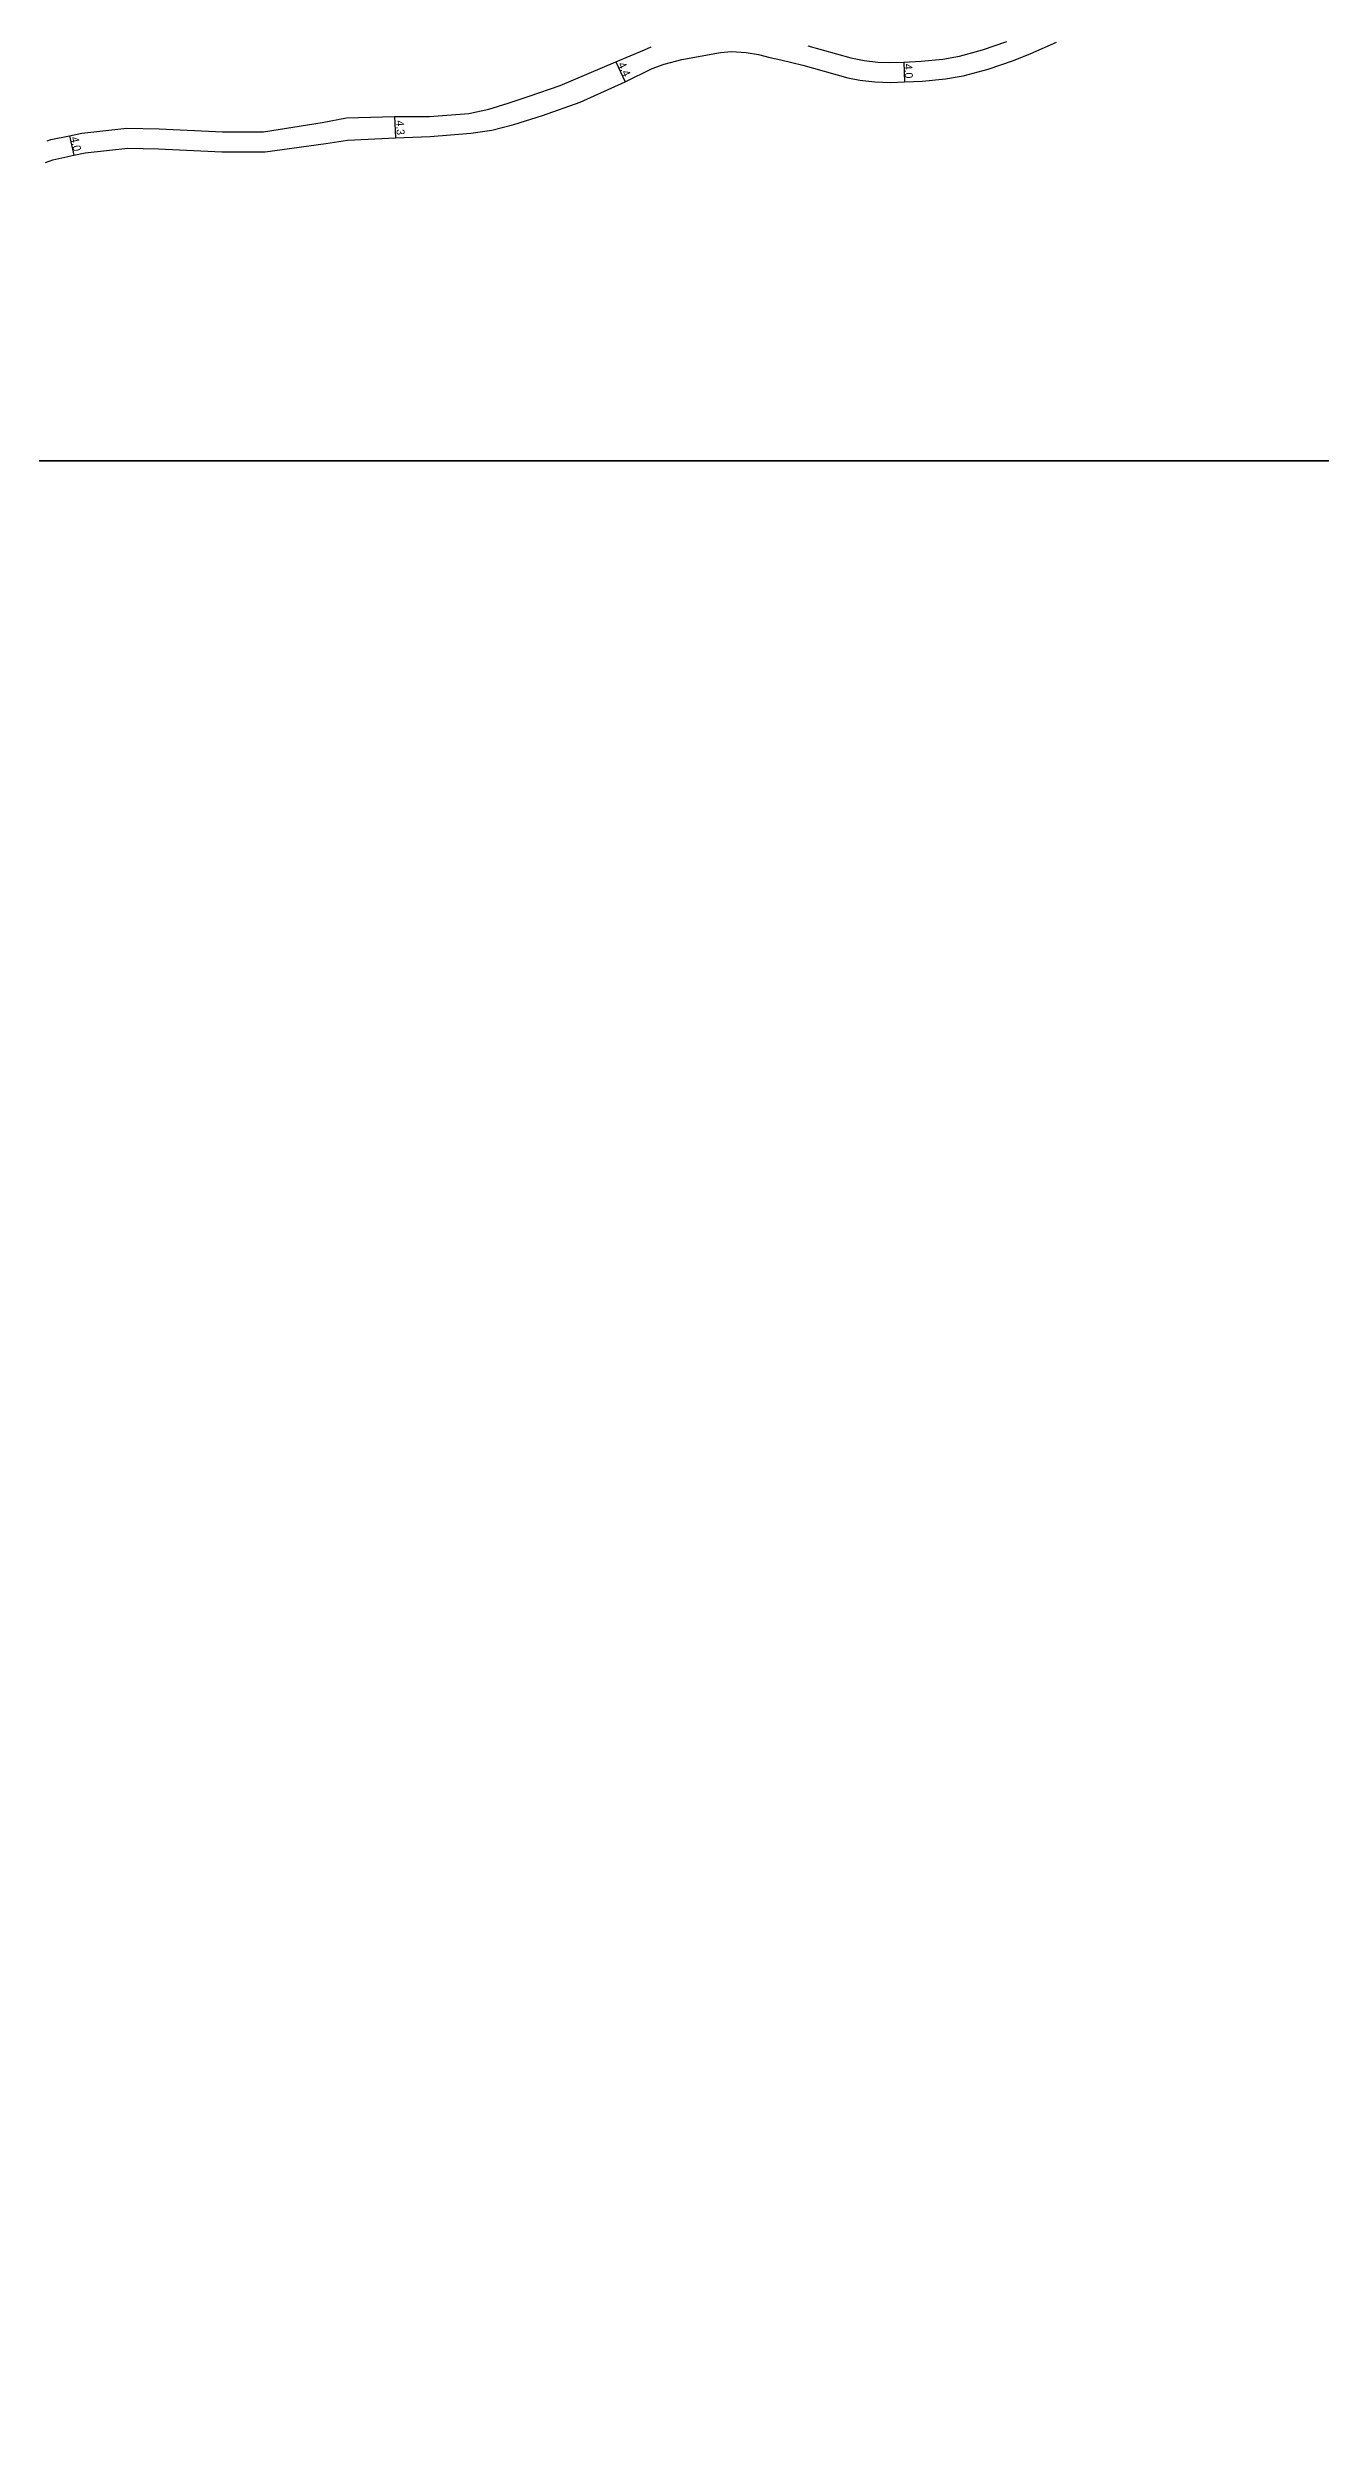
# Model space of a CAD drawing. Header units: metres. Extents: x -24000 to -20800, y -90000 to -87000.
# Drawn here: x -22183.8 to -21929.3, y -89193.6 to -88717.4 of the extents above; entities that cross this region are included whole.
import ezdxf

# ---------------------------------------------------------------- set-up
doc = ezdxf.new("R2010")
doc.units = ezdxf.units.M
doc.header["$LTSCALE"] = 2.5
for name, color, linetype in [('図郭', 7, 'Continuous'), ('幅員', 7, 'Continuous'), ('道路', 7, 'Continuous')]:
    doc.layers.add(name, color=color, linetype=linetype)
doc.styles.get("Standard").update_dxf_attribs({"font": ''})
doc.styles.get('Standard').set_extended_font_data('@MS PGothic')

msp = doc.modelspace()

# ---------------------------------------------------------------- linework, layer by layer
at = {"layer": '図郭'}
for points in [[(-22400, -88800), (-21600, -88800), (-21600, -88200), (-22400, -88200)], [(-22400, -89400), (-21600, -89400), (-21600, -88800), (-22400, -88800)]]:
    msp.add_lwpolyline(points, close=True, dxfattribs=at)
at = {"layer": '幅員', "flags": 128}
for points in [[(-22070.18, -88720.17), (-22068.34, -88724.17)], [(-22012.63, -88720.23), (-22012.46, -88724.22)], [(-22179.44, -88734.97), (-22178.62, -88738.88)]]:
    msp.add_lwpolyline(points, dxfattribs=at)
at = {"layer": '幅員'}
msp.add_lwpolyline([(-22114.48, -88731.11), (-22114.24, -88735.41)], dxfattribs=at)
at = {"layer": '道路', "flags": 128}
for points in [[(-22184.3, -88740.29), (-22182.78, -88739.8), (-22182.22, -88739.63), (-22178.62, -88738.88), (-22176.35, -88738.41), (-22167.82, -88737.48), (-22161.64, -88737.56), (-22149, -88738.17), (-22140.36, -88738.2), (-22128.18, -88736.53), (-22123.84, -88735.87), (-22114.24, -88735.41), (-22107.31, -88735.15), (-22099.17, -88734.48), (-22095.03, -88733.86), (-22090.6, -88732.73), (-22084.87, -88730.92), (-22077.35, -88728.27), (-22068.34, -88724.17), (-22062.91, -88721.54), (-22060.53, -88720.67), (-22056.97, -88719.75), (-22049.26, -88718.31), (-22047.06, -88718.15), (-22044.14, -88718.32), (-22041.68, -88718.75), (-22039.37, -88719.3), (-22037.17, -88719.81), (-22032.82, -88720.84), (-22023.83, -88723.36), (-22021.41, -88723.87), (-22018.4, -88724.22), (-22015.19, -88724.34), (-22012.46, -88724.22), (-22008.87, -88724.07), (-22004.29, -88723.62), (-22000.74, -88722.98), (-21995.71, -88721.65), (-21990.69, -88719.92), (-21987.21, -88718.54), (-21982.07, -88716.24)], [(-22031.82, -88716.97), (-22023.19, -88719.39), (-22020.56, -88719.94), (-22017.79, -88720.26), (-22015.37, -88720.35), (-22012.63, -88720.23), (-22009.15, -88720.08), (-22004.77, -88719.65), (-22001.45, -88719.03), (-21996.88, -88717.82), (-21991.98, -88716.13)], [(-22183.95, -88735.97), (-22183.19, -88735.75), (-22179.44, -88734.97), (-22176.98, -88734.46), (-22168.01, -88733.48), (-22161.52, -88733.56), (-22148.89, -88734.17), (-22140.65, -88734.2), (-22128.95, -88732.29), (-22124.07, -88731.41), (-22114.48, -88731.11), (-22107.46, -88731.15), (-22099.63, -88730.51), (-22095.61, -88729.67), (-22091.73, -88728.48), (-22087.54, -88727.03), (-22081.32, -88724.91), (-22070.18, -88720.17), (-22064.44, -88717.76), (-22063.16, -88717.22)]]:
    msp.add_lwpolyline(points, dxfattribs=at)

# ---------------------------------------------------------------- texts
at = {"layer": '幅員'}
for s, rotation, p in [('4.4', 294.7988, (-22069.84, -88720.68)), ('4.0', 272.4527, (-22012.51, -88720.62)), ('4.0', 281.7706, (-22179.26, -88735.34)), ('4.3', 273.1593, (-22114.18, -88731.95))]:
    msp.add_text(s, height=1.6, rotation=rotation, dxfattribs=at).set_placement(p)

doc.saveas('drawing.dxf')
